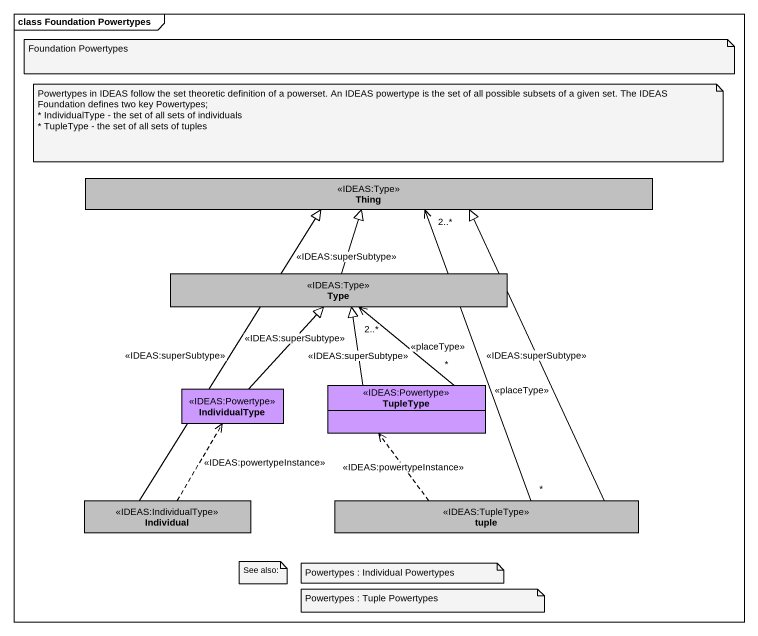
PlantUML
@startuml
mainframe class Foundation Powertypes
hide circle
hide empty members
class Thing <<IDEAS:Type>> #C0C0C0
class Type <<IDEAS:Type>> #C0C0C0
class IndividualType <<IDEAS:Powertype>> #CC99FF
class TupleType <<IDEAS:Powertype>> #CC99FF
class Individual <<IDEAS:IndividualType>> #C0C0C0
class tuple <<IDEAS:TupleType>> #C0C0C0
Type -up-|> Thing : <<IDEAS:superSubtype>>
IndividualType -up-|> Type : <<IDEAS:superSubtype>>
TupleType -up-|> Type : <<IDEAS:superSubtype>>
TupleType "*" -up-> "2..*" Type : <<placeType>>
Individual -up-|> Thing : <<IDEAS:superSubtype>>
Individual .up.> IndividualType : <<IDEAS:powertypeInstance>>
tuple -up-|> Thing : <<IDEAS:superSubtype>>
tuple "*" -up-> "2..*" Thing : <<placeType>>
tuple .up.> TupleType : <<IDEAS:powertypeInstance>>
note as N1
  Foundation Powertypes
end note
note as N2
  Powertypes in IDEAS follow the set theoretic definition of a powerset. An IDEAS powertype is the set of all possible subsets of a given set. The IDEAS Foundation defines two key Powertypes;
  * IndividualType - the set of all sets of individuals
  * TupleType - the set of all sets of tuples
end note
note as N3
  See also:
end note
note as N4
  Powertypes : Individual Powertypes
end note
note as N5
  Powertypes : Tuple Powertypes
end note
@enduml
